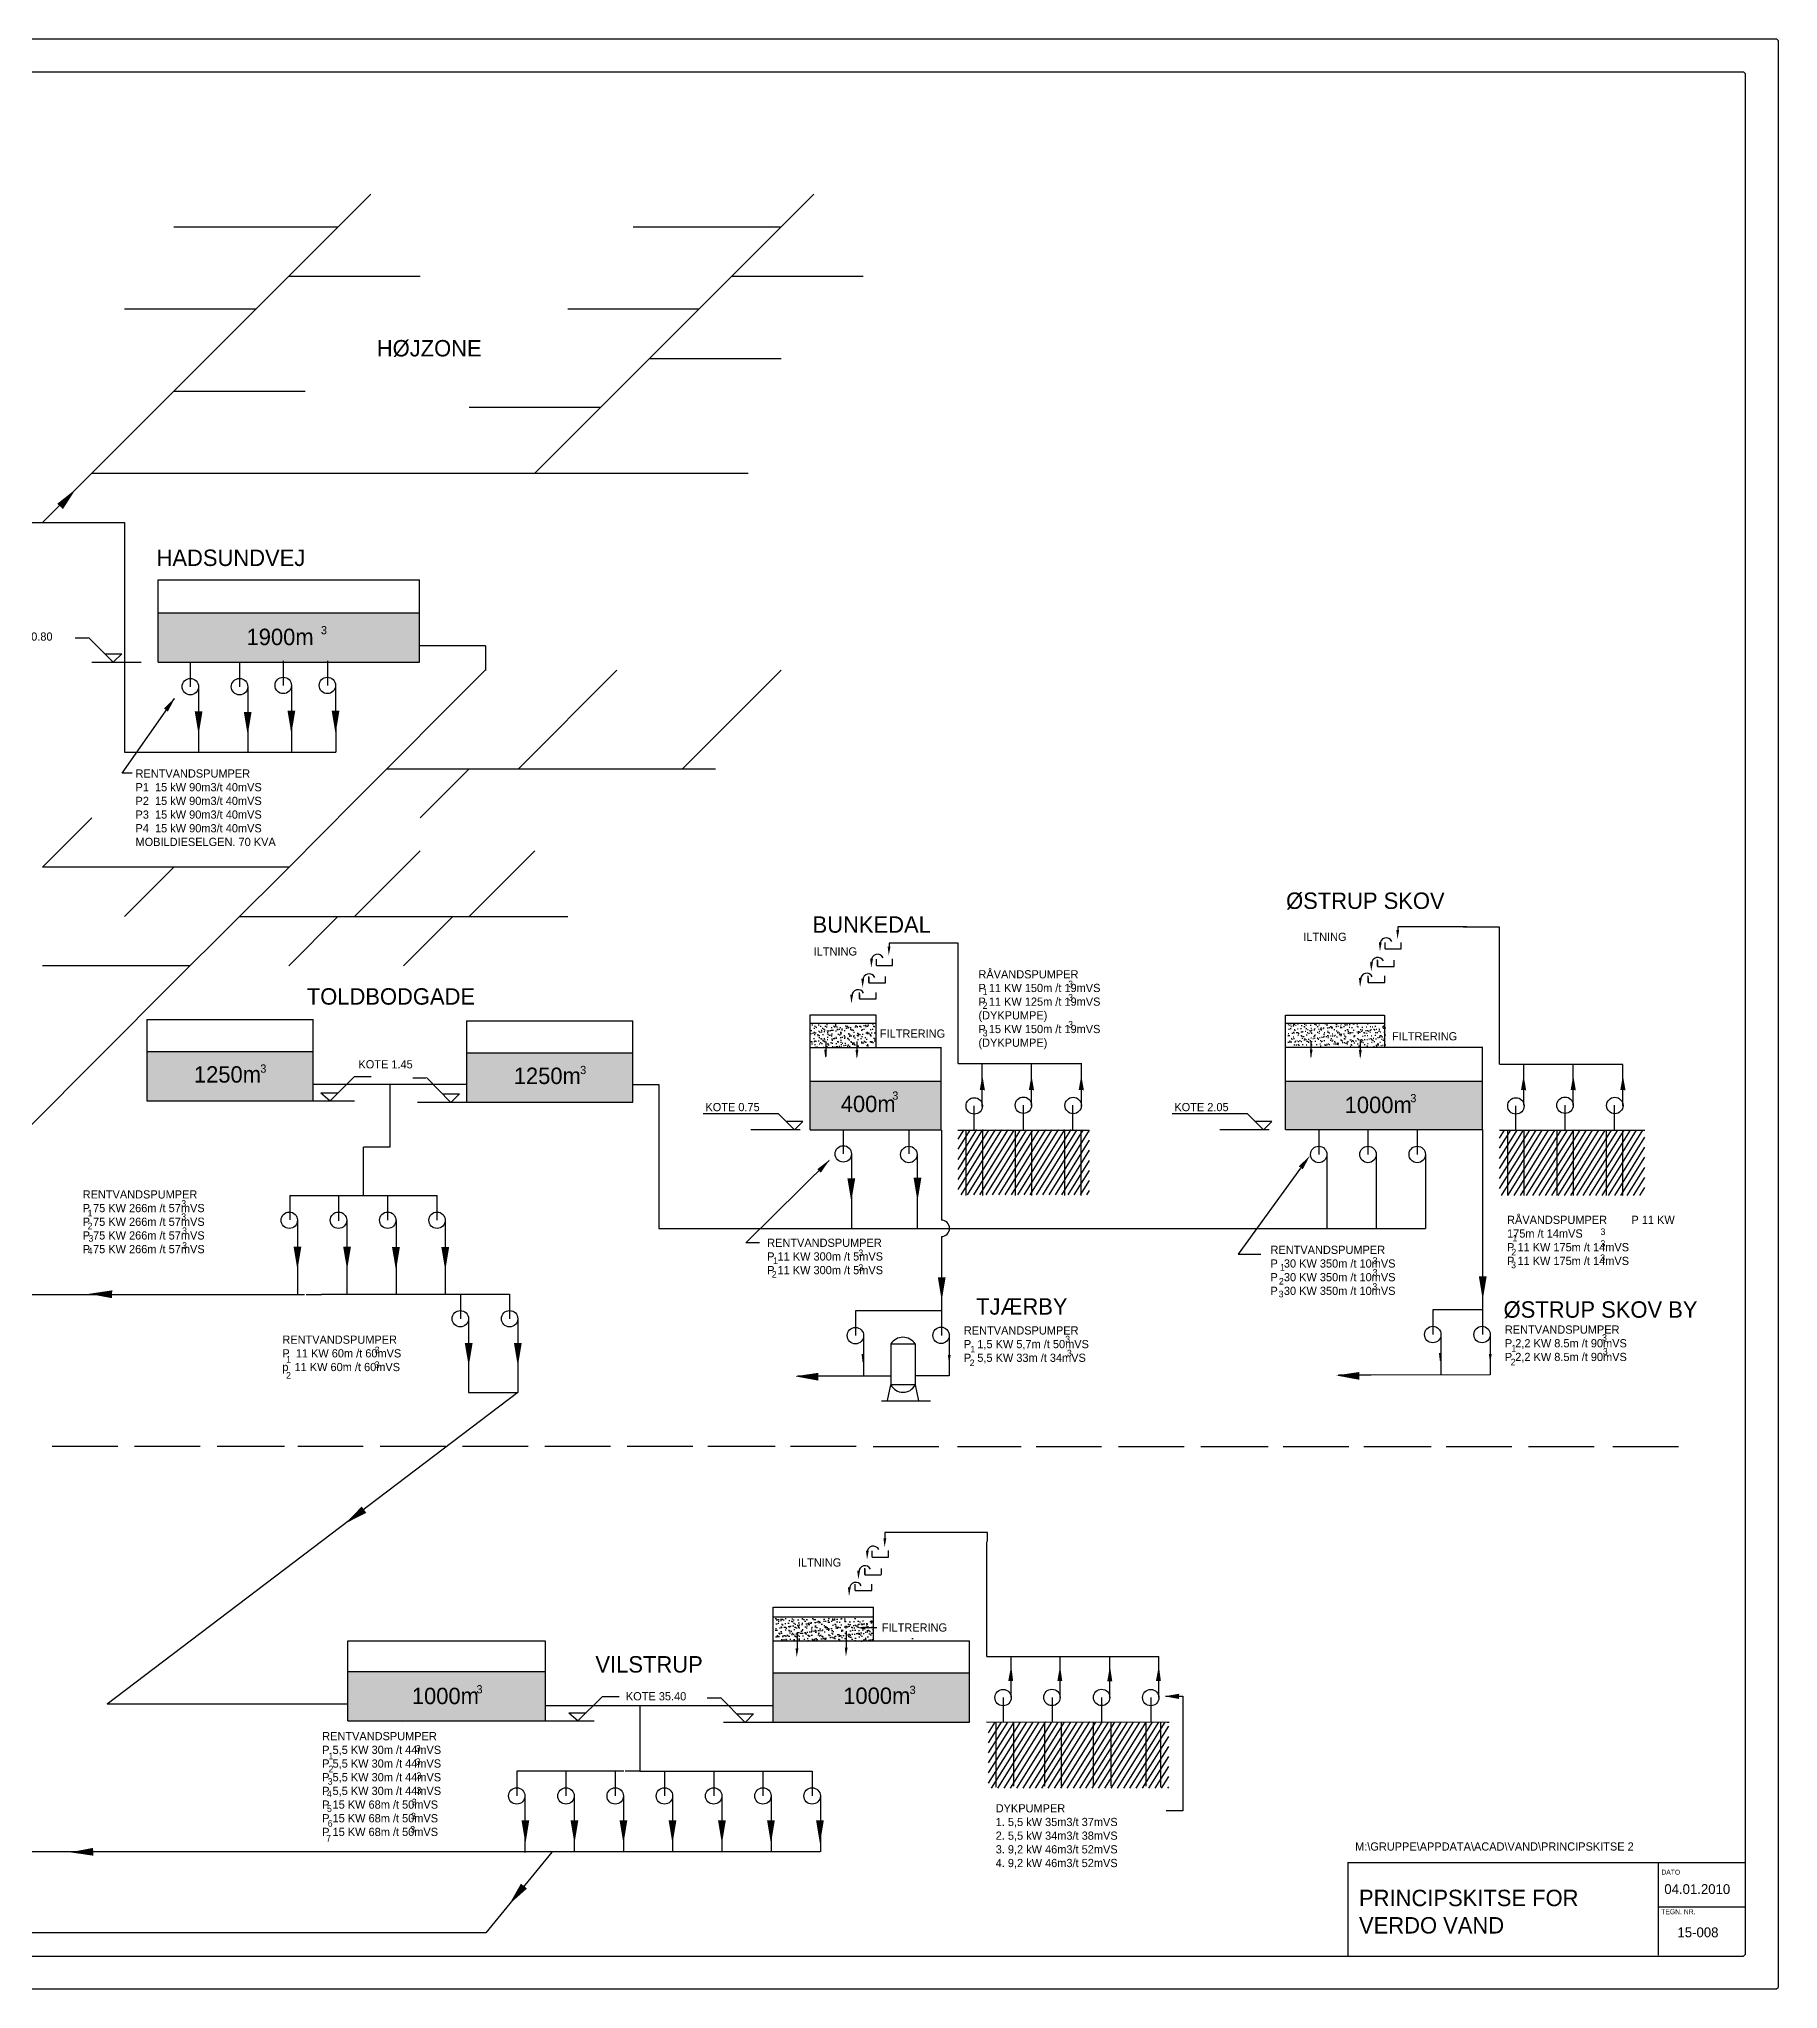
# Model space of a CAD drawing. Extents: x 1 to 844, y -587 to 8.
# Drawn here: x 314 to 844, y -587 to 7 of the extents above; entities that cross this region are included whole.
import ezdxf

# ---------------------------------------------------------------- set-up
doc = ezdxf.new("R2010")
doc.units = 0
doc.header["$LTSCALE"] = 0.5
doc.header["$MEASUREMENT"] = 0
doc.linetypes.add('VANDLINIE', pattern=[3.5, 1.6, -0.3, 0.5, -0.3, 0.5, -0.3])
doc.layers.get('0').update_dxf_attribs({"linetype": 'CONTINUOUS'})
doc.layers.add('OPM_7020', color=4, linetype='VANDLINIE')
doc.layers.add('TEXTDK_CO025', color=1, linetype='CONTINUOUS')
pattern_1 = [(52.5, (28.153, 0), (-8.3932, 27.673), [0, -22.8, 0, -25.5, 0, -24.375]), (22.5, (28.153, 0), (14.6857, 47.7605), [0, -12.3, 0, -20.55, 0, -7.875]), (342.5, (10.332, -4.775), (45.0985, 12.172), [0, -7.5, 0, -27, 0, -35.25]), (332.5, (10.33, -4.775), (40.148, 24.3872), [0, -3.75, 0, -17.7, 0, -20.25])]

# ---------------------------------------------------------------- blocks, each defined once
blk = doc.blocks.new('A$C527D09E5')
blk.add_line((5, 14.78), (4.98, 10.87))
blk.add_circle((2.5, 14.79), 2.5)
blk.add_solid([(6.17, 7.12), (4.98, 0), (3.8, 7.12)])

msp = doc.modelspace()

# ---------------------------------------------------------------- hatches: boundary and pattern name
h = msp.add_hatch()
h.set_pattern_fill('AR-SAND', color=256, angle=1, style=0)
h.set_pattern_definition([(38.5, (43.8454, 0), (-0.0966115, 1.925431), [0, -1.52, 0, -1.7, 0, -1.625]), (8.5, (43.8454, 0), (1.720254, 2.852603), [0, -0.82, 0, -1.37, 0, -0.525]), (328.5, (42.6156, -0.0215), (3.113569, 0.0600075), [0, -0.5, 0, -1.8, 0, -2.35]), (318.5, (42.6156, -0.0215), (2.990351, 0.930006), [0, -0.25, 0, -1.18, 0, -1.35])])
edge = h.paths.add_edge_path()
edge.add_line((568.57, -292.77), (549.16, -292.89))
edge.add_line((549.16, -292.77), (549.16, -299.9))
edge.add_line((568.57, -299.84), (568.57, -292.77))
edge.add_line((549.16, -299.9), (568.57, -299.84))
h = msp.add_hatch()
h.set_pattern_fill('AR-SAND', color=256, angle=1, style=0)
h.set_pattern_definition([(38.5, (184.6832, 180.9102), (-0.0966115, 1.925431), [0, -1.52, 0, -1.7, 0, -1.625]), (8.5, (184.6832, 180.9102), (1.720254, 2.852603), [0, -0.82, 0, -1.37, 0, -0.525]), (328.5, (183.4534, 180.8887), (3.1135688, 0.0600075), [0, -0.5, 0, -1.8, 0, -2.35]), (318.5, (183.4534, 180.8887), (2.990351, 0.930006), [0, -0.25, 0, -1.18, 0, -1.35])])
h.paths.add_polyline_path([(724.27, -299.66), (694.52, -299.52), (694.46, -292.69), (724.27, -292.69)])
h = msp.add_hatch()
h.set_pattern_fill('ANSI31', color=256, scale=13, angle=13, style=0)
h.set_pattern_definition([(58, (43.8454, 0), (-1.378078, 0.8611188), [])])
edge = h.paths.add_edge_path()
edge.add_line((593.87, -325.08), (633.9, -325.08))
edge.add_line((593.95, -324.91), (593.95, -344.77))
edge.add_line((593.95, -344.77), (633.99, -344.77))
edge.add_line((633.99, -344.77), (633.99, -324.91))
h = msp.add_hatch()
h.set_pattern_fill('AR-SAND', color=256, scale=15, angle=15, style=0)
h.set_pattern_definition(pattern_1)
edge = h.paths.add_edge_path()
edge.add_line((568.15, -473.4), (537.73, -473.4))
edge.add_line((568.15, -480.65), (568.15, -473.4))
edge.add_line((537.67, -480.68), (598.02, -480.68))
edge.add_line((537.57, -473.4), (537.57, -480.65))
h = msp.add_hatch()
h.set_pattern_fill('AR-SAND', color=256, scale=15, angle=15, style=0)
h.set_pattern_definition(pattern_1)
edge = h.paths.add_edge_path()
edge.add_line((537.57, -473.4), (537.57, -480.65))
edge.add_line((568.15, -473.4), (537.73, -473.4))
edge.add_line((568, -473.43), (568, -480.64))
edge.add_line((537.67, -480.68), (598.02, -480.68))
edge.add_line((537.57, -480.65), (568.15, -480.65))
h = msp.add_hatch()
h.set_pattern_fill('AR-SAND', color=256, angle=1, style=0)
h.set_pattern_definition([(38.5, (28.5592, -0.2437), (-0.0966115, 1.925431), [0, -1.52, 0, -1.7, 0, -1.625]), (8.5, (28.5592, -0.2437), (1.720254, 2.852603), [0, -0.82, 0, -1.37, 0, -0.525]), (328.5, (27.3294, -0.2651), (3.1135688, 0.0600075), [0, -0.5, 0, -1.8, 0, -2.35]), (318.5, (27.3294, -0.2651), (2.990351, 0.930006), [0, -0.25, 0, -1.18, 0, -1.35])])
h.paths.add_polyline_path([(568.15, -480.81), (538.4, -480.68), (538.33, -473.84), (568.15, -473.84)])
h = msp.add_hatch()
h.set_pattern_fill('ANSI31', color=256, scale=13, angle=13, style=0)
h.set_pattern_definition([(58, (28.1529, 0), (-1.378078, 0.8611188), [])])
edge = h.paths.add_edge_path()
edge.add_line((602.66, -505.33), (657.62, -505.38))
edge.add_line((603.26, -505.39), (603.26, -525.56))
edge.add_line((603.26, -525.56), (658.13, -525.56))
edge.add_line((658.13, -525.56), (658.13, -505.39))
at = {"layer": 'OPM_7020'}
msp.add_hatch(color=256, dxfattribs=at).paths.add_polyline_path([(350.17, -182.5), (350.17, -167.5), (429.8, -167.5), (429.8, -182.5)])

# ---------------------------------------------------------------- linework, layer by layer
for p, q in [((1.5, 7.29), (843.28, 7.29)), ((843.78, 6.79), (843.28, 7.29)), ((843.78, 6.79), (843.78, -586.21)), ((12.28, -2.71), (833.28, -2.71)), ((833.28, -2.71), (833.78, -3.21)), ((833.78, -3.21), (833.78, -576.21)), ((315, -140), (415, -40)), ((550, -40), (465, -125)), ((405, -50), (355, -50)), ((540, -50), (495, -50)), ((390, -65), (430, -65)), ((525, -65), (565, -65)), ((380, -75), (340, -75)), ((515, -75), (475, -75)), ((500, -90), (540, -90)), ((355, -100), (395, -100)), ((485, -105), (445, -105)), ((330, -125), (490, -125)), ((465, -125), (530, -125)), ((295, -140), (325, -140)), ((325, -140), (340, -140)), ((340, -140), (340, -210)), ((350.17, -157.5), (429.8, -157.5)), ((350.17, -182.5), (350.17, -157.5)), ((429.8, -182.5), (429.8, -157.5)), ((350.17, -167.5), (429.8, -167.5)), ((324.96, -175.08), (328.93, -175.08)), ((329.04, -174.98), (336.45, -182.47)), ((430, -177.5), (437.5, -177.5)), ((437.5, -177.5), (450, -177.5)), ((450, -177.53), (450, -185.03)), ((330, -182.5), (345, -182.5)), ((334.14, -179.96), (339.14, -179.96)), ((336.64, -182.46), (339.14, -179.96)), ((350.17, -182.5), (429.8, -182.5)), ((360, -182.5), (360, -190)), ((375, -182.5), (375, -190)), ((388.32, -182.13), (388.32, -189.63)), ((401.78, -182.13), (401.78, -189.63)), ((362.51, -190), (362.51, -210)), ((377.51, -190.01), (377.5, -193.93)), ((450, -184.91), (410.11, -224.78)), ((460, -215), (490, -185)), ((510, -215), (540, -185)), ((339.21, -216.32), (355.24, -193.57)), ((377.5, -193.84), (377.5, -210)), ((390.8, -193.56), (390.85, -210.13)), ((404.22, -193.24), (404.31, -210)), ((340, -210), (404.31, -210)), ((342.31, -216.32), (339.21, -216.32)), ((420, -215), (520, -215)), ((445, -215), (430, -230)), ((410.11, -224.78), (390.07, -245.13)), ((315, -245), (330, -230)), ((430, -240), (410, -260)), ((445, -260), (465, -240)), ((390, -245), (315, -245)), ((355, -245), (340, -260)), ((390.07, -245.13), (355.08, -279.78)), ((375, -260), (475, -260)), ((405, -260), (390, -275)), ((440, -260), (425, -275)), ((748.93, -263.16), (727.92, -263.16)), ((727.92, -263.16), (727.92, -264.22)), ((758.89, -263.25), (747.89, -263.25)), ((758.89, -305), (758.89, -263.25)), ((569.09, -274.9), (569.09, -272.98)), ((572.92, -268.16), (572.92, -269.22)), ((593.93, -268.16), (572.92, -268.16)), ((574, -274.9), (574, -272.9)), ((593.93, -304.78), (593.93, -268.16)), ((724.05, -269.9), (729, -269.9)), ((724.09, -269.9), (724.09, -267.98)), ((729, -269.9), (729, -267.9)), ((360, -275), (315, -275)), ((566.77, -278.46), (566.77, -280.22)), ((566.78, -280.16), (566.78, -278.26)), ((569.05, -274.9), (574, -274.9)), ((571.85, -280.2), (571.85, -278.3)), ((571.85, -280.2), (571.85, -278.57)), ((718.9, -278.75), (718.9, -280.18)), ((718.92, -280.03), (718.92, -278.13)), ((721.77, -273.46), (721.77, -275.22)), ((721.77, -275.22), (726.83, -275.22)), ((721.78, -275.16), (721.78, -273.26)), ((723.97, -280.07), (723.97, -278.75)), ((723.99, -280.03), (723.99, -278.13)), ((726.85, -275.2), (726.85, -273.3)), ((726.85, -275.2), (726.85, -273.57)), ((355.08, -279.78), (310.11, -325)), ((563.9, -283.75), (563.9, -285.18)), ((563.9, -285.07), (568.97, -285.07)), ((563.92, -285.03), (563.92, -283.13)), ((566.77, -280.22), (571.83, -280.22)), ((568.97, -285.07), (568.97, -283.75)), ((568.99, -285.03), (568.99, -283.13)), ((718.9, -280.07), (723.97, -280.07)), ((548.85, -300), (548.85, -290)), ((548.85, -290), (568.85, -290)), ((568.85, -290), (568.85, -300)), ((693.74, -290.08), (723.85, -290.08)), ((693.74, -324.94), (693.74, -290.08)), ((723.85, -290.08), (723.85, -299.87)), ((346.75, -291.41), (397.43, -291.41)), ((346.75, -291.41), (346.75, -316.18)), ((397.43, -316.18), (397.43, -291.41)), ((444.21, -291.83), (494.89, -291.83)), ((444.21, -291.83), (444.21, -316.6)), ((494.89, -316.6), (494.89, -291.83)), ((548.85, -292.5), (568.85, -292.5)), ((693.74, -292.5), (723.85, -292.5)), ((346.75, -301.1), (397.43, -301.1)), ((444.21, -301.52), (494.89, -301.52)), ((588.85, -300), (548.85, -300)), ((548.89, -325.01), (548.89, -300)), ((553.64, -298.08), (553.64, -302.69)), ((563.1, -298.08), (563.1, -302.69)), ((588.83, -325), (588.83, -300)), ((753.8, -299.87), (693.74, -299.87)), ((701.46, -298.08), (701.46, -302.69)), ((716.44, -298.08), (716.44, -302.69)), ((753.76, -310.16), (753.76, -299.95)), ((402.6, -316.18), (410.07, -308.72)), ((410.07, -308.72), (415.16, -308.72)), ((593.93, -304.78), (631.55, -304.78)), ((601.33, -317.9), (601.33, -304.73)), ((616.3, -317.7), (616.3, -304.73)), ((631.55, -317.85), (631.55, -304.69)), ((758.89, -305), (796.52, -305)), ((766.35, -317.5), (766.35, -305)), ((781.35, -317.5), (781.35, -305)), ((796.51, -317.64), (796.51, -305.05)), ((444.21, -311.17), (397.43, -311.17)), ((399.83, -313.77), (402.63, -316.2)), ((399.83, -313.77), (405.04, -313.77)), ((420.82, -311.17), (420.82, -330.28)), ((427.85, -309.18), (431.81, -309.18)), ((431.93, -309.08), (439.34, -316.57)), ((437.03, -314.06), (442.03, -314.06)), ((439.53, -316.56), (442.03, -314.06)), ((494.89, -311.17), (502.82, -311.17)), ((502.82, -311.17), (502.82, -355)), ((548.89, -310.16), (588.83, -310.16)), ((693.74, -310.16), (753.8, -310.16)), ((753.79, -324.94), (753.79, -310.16)), ((346.75, -316.18), (397.43, -316.18)), ((397.43, -316.18), (410.05, -316.18)), ((405.03, -316.18), (407.53, -316.18)), ((429.21, -316.6), (444.21, -316.6)), ((444.21, -316.6), (494.89, -316.6)), ((539.27, -320.12), (516.29, -320.12)), ((539.22, -320.13), (539.27, -320.13)), ((539.27, -320.13), (544.08, -324.99)), ((598.87, -325.08), (598.87, -317.7)), ((613.85, -325), (613.85, -317.5)), ((628.9, -324.95), (628.9, -317.45)), ((682.16, -320.12), (659.18, -320.12)), ((682.11, -320.13), (682.17, -320.13)), ((682.17, -320.13), (686.98, -324.99)), ((763.91, -325.08), (763.91, -317.7)), ((778.88, -325), (778.88, -317.5)), ((793.93, -324.95), (793.93, -317.45)), ((545.81, -325), (530.81, -325)), ((546.62, -322.44), (541.57, -322.44)), ((544.08, -324.98), (546.62, -322.44)), ((548.85, -325), (588.83, -325)), ((558.97, -325), (558.97, -332.32)), ((578.94, -325), (578.94, -332.32)), ((588.85, -325.1), (588.85, -352.5)), ((593.87, -325.08), (633.9, -325.08)), ((596.35, -325), (596.35, -345)), ((601.35, -325), (601.35, -345)), ((611.35, -325), (611.35, -345)), ((616.35, -325), (616.35, -345)), ((626.35, -325), (626.35, -345)), ((631.35, -325), (631.35, -345)), ((688.71, -325), (673.71, -325)), ((689.52, -322.44), (684.46, -322.44)), ((686.98, -324.98), (689.52, -322.44)), ((693.74, -324.94), (753.8, -324.94)), ((703.88, -324.87), (703.85, -332.5)), ((718.85, -325), (718.85, -332.5)), ((733.85, -325), (733.85, -332.5)), ((753.7, -324.85), (753.7, -357.25)), ((758.9, -325.08), (803.2, -325.08)), ((758.93, -327.55), (760.47, -325.08)), ((758.93, -330.62), (762.39, -325.08)), ((758.93, -333.68), (764.3, -325.08)), ((758.93, -336.75), (766.22, -325.08)), ((758.93, -339.82), (768.14, -325.08)), ((758.93, -342.88), (770.05, -325.08)), ((759.53, -344.99), (771.97, -325.08)), ((761.38, -325), (761.38, -345)), ((761.45, -344.99), (773.89, -325.08)), ((763.36, -344.99), (775.8, -325.08)), ((765.28, -344.99), (777.72, -325.08)), ((766.38, -325), (766.38, -345)), ((767.19, -344.99), (779.63, -325.08)), ((769.11, -344.99), (781.55, -325.08)), ((771.03, -344.99), (783.47, -325.08)), ((772.94, -344.99), (785.38, -325.08)), ((774.86, -344.99), (787.3, -325.08)), ((776.38, -325), (776.38, -345)), ((776.77, -344.99), (789.21, -325.08)), ((778.69, -344.99), (791.13, -325.08)), ((780.61, -344.99), (793.05, -325.08)), ((781.38, -325), (781.38, -345)), ((782.52, -344.99), (794.96, -325.08)), ((784.44, -344.99), (796.88, -325.08)), ((786.36, -344.99), (798.8, -325.08)), ((788.27, -344.99), (800.71, -325.08)), ((790.19, -344.99), (802.63, -325.08)), ((791.38, -325), (791.38, -345)), ((796.38, -325), (796.38, -345)), ((420.82, -330.28), (412.76, -330.28)), ((412.76, -345.03), (412.76, -330.28)), ((561.49, -332.32), (561.49, -354.97)), ((581.46, -332.52), (581.46, -354.97)), ((706.34, -332.57), (706.34, -355.01)), ((721.32, -332.57), (721.32, -355.01)), ((792.1, -344.99), (803.2, -327.24)), ((794.02, -344.99), (803.2, -330.3)), ((529.28, -359.43), (554.62, -334.36)), ((698.31, -336.63), (679.26, -362.85)), ((736.4, -332.69), (736.4, -355.01)), ((795.94, -344.99), (803.2, -333.37)), ((797.85, -344.99), (803.2, -336.44)), ((799.77, -344.99), (803.2, -339.5)), ((801.69, -344.99), (803.2, -342.57)), ((390.33, -345.03), (390.33, -352.41)), ((390.33, -345.03), (435.19, -345.03)), ((405.14, -345.03), (405.14, -352.69)), ((420.17, -352.53), (420.17, -345.03)), ((435.19, -352.53), (435.19, -345.03)), ((392.67, -352.53), (392.67, -375.03)), ((407.68, -352.62), (407.68, -375.13)), ((422.69, -352.56), (422.69, -375)), ((437.71, -352.56), (437.71, -375)), ((502.82, -355), (588.85, -355)), ((588.85, -355), (683.85, -355)), ((683.85, -355), (736.4, -355)), ((533.41, -359.43), (529.28, -359.43)), ((588.85, -357.5), (588.85, -387.62)), ((753.7, -357.25), (753.7, -387.37)), ((679.29, -362.86), (683.92, -362.86)), ((683.92, -362.86), (686.23, -362.86)), ((231.77, -375.11), (394.85, -375.11)), ((395.34, -375.14), (400, -375.14)), ((399.99, -375.02), (457.29, -375.03)), ((442.29, -375.03), (442.29, -382.53)), ((457.29, -375.03), (457.29, -382.53)), ((588.84, -380.1), (562.68, -380.17)), ((753.61, -379.84), (738.59, -379.84)), ((738.59, -379.84), (738.59, -387.35)), ((444.79, -382.53), (444.79, -405.03)), ((459.79, -382.53), (459.79, -405.03)), ((562.68, -380.17), (562.68, -387.68)), ((565.15, -387.49), (565.15, -399.99)), ((573.42, -390.2), (580.9, -390.2)), ((573.42, -390.2), (573.42, -402.7)), ((580.91, -390.21), (580.87, -402.69)), ((591.24, -387.65), (591.24, -399.91)), ((741.06, -387.15), (741.06, -399.66)), ((756.09, -387.4), (756.09, -399.66)), ((573.42, -400), (545.03, -400)), ((573.39, -402.7), (572.32, -407.43)), ((580.75, -402.7), (573.42, -402.7)), ((591.24, -399.91), (580.74, -399.98)), ((580.85, -402.7), (581.89, -407.5)), ((719.77, -399.75), (709.88, -399.75)), ((756.09, -399.66), (719.77, -399.75)), ((459.79, -405.03), (334.72, -499.91)), ((444.79, -405.03), (459.79, -405.03)), ((570.59, -407.51), (585.59, -407.51)), ((317.94, -421.39), (337.92, -421.39)), ((343.05, -421.39), (363.02, -421.39)), ((368.2, -421.38), (388.75, -421.38)), ((392.74, -421.38), (412.71, -421.38)), ((417.85, -421.38), (437.82, -421.38)), ((442.96, -421.38), (462.93, -421.38)), ((468.06, -421.38), (488.04, -421.38)), ((493.17, -421.38), (513.14, -421.38)), ((517.71, -421.38), (538.25, -421.38)), ((542.9, -421.39), (562.87, -421.39)), ((568.08, -421.42), (588.05, -421.42)), ((593.76, -421.42), (613.16, -421.42)), ((617.73, -421.42), (637.7, -421.42)), ((642.83, -421.42), (662.81, -421.42)), ((667.94, -421.42), (688.48, -421.42)), ((693.05, -421.42), (713.02, -421.42)), ((717.59, -421.42), (738.13, -421.42)), ((742.69, -421.42), (762.66, -421.42)), ((767.8, -421.42), (787.77, -421.42)), ((793.48, -421.42), (813.45, -421.42)), ((602.87, -447.61), (571.65, -447.61)), ((571.65, -447.61), (571.65, -449.5)), ((602.72, -485.46), (602.72, -450.46)), ((602.87, -450.39), (602.87, -447.61)), ((567.78, -455.18), (572.73, -455.18)), ((567.82, -455.18), (567.82, -453.26)), ((572.73, -455.18), (572.73, -453.18)), ((565.49, -458.74), (565.49, -460.5)), ((565.49, -460.5), (570.56, -460.5)), ((565.51, -460.44), (565.51, -458.54)), ((570.58, -460.48), (570.58, -458.58)), ((570.58, -460.48), (570.58, -458.84)), ((562.63, -465.34), (567.7, -465.34)), ((562.64, -465.3), (562.64, -463.4)), ((567.7, -465.34), (567.7, -464.02)), ((567.71, -465.3), (567.71, -463.4)), ((537.5, -470.36), (537.5, -505.45)), ((537.5, -473.37), (568.15, -473.37)), ((537.66, -470.35), (568.15, -470.35)), ((568.15, -480.73), (568.15, -470.35)), ((568.15, -480.65), (568.15, -473.4)), ((408.05, -480.68), (468.09, -480.68)), ((408.05, -505.03), (408.05, -480.68)), ((468.09, -480.68), (468.09, -504.99)), ((537.67, -480.68), (597.47, -480.68)), ((544.96, -478.03), (544.96, -483.77)), ((559.84, -477.7), (559.84, -483.87)), ((569.22, -476.71), (564.34, -476.71)), ((597.47, -505.44), (597.47, -480.68)), ((602.72, -485.46), (652.64, -485.46)), ((610.15, -497.84), (610.13, -485.4)), ((625.03, -497.87), (625.03, -485.37)), ((640.18, -497.95), (640.18, -485.48)), ((652.63, -485.4), (655.13, -485.4)), ((408.05, -490), (468.04, -490)), ((537.5, -490.37), (597.47, -490.37)), ((478.14, -505.03), (485.61, -497.57)), ((485.61, -497.57), (490.71, -497.57)), ((517.46, -498.03), (521.42, -498.03)), ((521.54, -497.93), (528.95, -505.42)), ((607.66, -497.9), (607.66, -505.33)), ((622.59, -497.9), (622.59, -505.35)), ((637.67, -497.9), (637.67, -505.36)), ((652.71, -497.9), (652.71, -505.38)), ((657.2, -497.52), (662.47, -497.52)), ((662.47, -497.52), (662.47, -532.46)), ((408.05, -499.91), (334.72, -499.91)), ((468.09, -500.37), (537.5, -500.37)), ((475.38, -502.61), (478.18, -505.05)), ((475.38, -502.61), (480.58, -502.61)), ((497.03, -500.37), (497.03, -520.32)), ((526.64, -502.91), (531.64, -502.91)), ((529.14, -505.41), (531.64, -502.91)), ((408.01, -505.03), (468.08, -505.03)), ((424.54, -505.41), (424.54, -505.41)), ((468.08, -505.03), (480.7, -505.03)), ((480.58, -505.03), (483.08, -505.03)), ((522.5, -505.45), (537.5, -505.45)), ((537.5, -505.45), (597.47, -505.45)), ((602.66, -505.33), (657.62, -505.38)), ((605.47, -505.33), (605.47, -525.24)), ((610.83, -505.33), (610.83, -524.93)), ((620.29, -505.34), (620.29, -524.93)), ((625.33, -505.35), (625.33, -524.93)), ((635.11, -505.39), (635.11, -524.93)), ((640.47, -505.36), (640.47, -524.93)), ((651.19, -505.39), (651.19, -524.93)), ((655.6, -505.38), (655.6, -525.24)), ((657.61, -505.39), (658.24, -505.39)), ((492.09, -520.32), (459.48, -520.32)), ((459.48, -520.4), (459.48, -527.9)), ((474.48, -520.4), (474.48, -527.9)), ((489.48, -520.4), (489.48, -527.9)), ((497.03, -520.32), (492.53, -520.32)), ((497.03, -520.32), (542.03, -520.32)), ((504.48, -520.4), (504.48, -527.9)), ((519.48, -520.4), (519.48, -527.9)), ((534.48, -520.4), (534.48, -527.9)), ((541.98, -520.4), (549.48, -520.4)), ((549.48, -520.4), (549.48, -527.9)), ((461.98, -527.9), (461.98, -545.08)), ((476.98, -527.9), (476.98, -545.05)), ((491.98, -527.9), (491.98, -545.03)), ((506.98, -527.9), (506.98, -545.01)), ((521.98, -527.9), (521.98, -544.98)), ((536.98, -527.9), (536.98, -544.96)), ((551.98, -527.9), (551.98, -544.94)), ((662.47, -532.46), (657.39, -532.46)), ((551.88, -544.93), (201.49, -544.93)), ((470.19, -545.05), (450.01, -569.64)), ((833.7, -548.3), (712.6, -548.3)), ((712.66, -548.3), (712.66, -576.73)), ((807.35, -576.42), (807.35, -548.3)), ((807.35, -561.69), (833.73, -561.69)), ((450.01, -569.64), (104.02, -569.64)), ((12.28, -576.71), (833.28, -576.71)), ((833.78, -576.21), (833.28, -576.71)), ((2.28, -586.71), (843.28, -586.71)), ((843.28, -586.71), (843.78, -586.21))]:
    msp.add_line(p, q)
at = {"color": 7}
msp.add_line((655.13, -497.9), (655.13, -485.4), dxfattribs=at)
for centre in [(360.02, -190), (375.01, -190), (598.87, -317.7), (613.85, -317.5), (629.02, -317.58), (763.91, -317.7), (778.88, -317.5), (794.06, -317.58), (558.97, -332.32), (578.94, -332.51), (703.85, -332.5), (718.85, -332.5), (733.85, -332.5), (390.17, -352.53), (405.17, -352.53), (420.17, -352.53), (435.19, -352.53), (442.29, -382.53), (457.29, -382.53), (562.68, -387.69), (588.76, -387.6), (738.59, -387.35), (753.61, -387.35), (607.67, -497.95), (622.54, -497.9), (637.68, -497.9), (652.66, -497.95), (459.48, -527.9), (474.48, -527.9), (489.48, -527.9), (504.48, -527.9), (519.48, -527.9), (534.48, -527.9), (549.48, -527.9)]:
    msp.add_circle(centre, 2.5)
for centre, radius, start, end in [((724.4, -268.41), 1.89, 25.47468, 184.21701), ((569.4, -273.41), 1.89, 25.47468, 184.21701), ((721.85, -274.37), 1.89, 25.47468, 182.17181), ((566.85, -279.37), 1.89, 25.47468, 182.17181), ((718.46, -279.18), 1.89, 25.47468, 182.17181), ((563.46, -284.18), 1.89, 25.47468, 182.17181), ((588.85, -355), 2.5, 270, 90), ((577.16, -392.65), 4.46, 33.17573, 146.86305), ((577.16, -400.76), 4.18, 207.78338, 331.90855), ((568.13, -453.69), 1.89, 25.47468, 184.21701), ((562.75, -464.74), 1.89, 25.47468, 182.17181), ((565.58, -459.65), 1.89, 25.47468, 182.17181)]:
    msp.add_arc(centre, radius, start, end)
for points in [[(319.47, -134.29), (325.12, -129.81), (321.22, -135.88)], [(363.73, -197.53), (362.54, -204.64), (361.36, -197.53)], [(378.68, -197.68), (377.49, -204.79), (376.31, -197.68)], [(562.6, -339.78), (561.41, -346.89), (560.23, -339.78)], [(582.76, -339.58), (581.58, -346.69), (580.39, -339.58)], [(393.84, -360.57), (392.65, -367.68), (391.46, -360.57)], [(408.96, -360.57), (407.78, -367.68), (406.59, -360.57)], [(423.86, -360.73), (422.67, -367.84), (421.48, -360.73)], [(438.88, -360.73), (437.69, -367.84), (436.51, -360.73)], [(336.17, -376.28), (329.08, -374.96), (336.21, -373.9)], [(590.15, -369.91), (588.97, -377.02), (587.78, -369.91)], [(755, -369.66), (753.82, -376.77), (752.63, -369.66)], [(446.02, -389.94), (444.84, -397.06), (443.65, -389.94)], [(460.99, -389.94), (459.81, -397.06), (458.62, -389.94)], [(551.35, -401.38), (544.26, -400.07), (551.39, -399.01)], [(716.2, -401.13), (709.11, -399.81), (716.24, -398.76)], [(413.63, -441.65), (407.2, -444.93), (412.22, -439.75)], [(463.3, -535.33), (462.12, -542.45), (460.93, -535.33)], [(478.24, -535.33), (477.06, -542.45), (475.87, -535.33)], [(493.18, -535.33), (491.99, -542.45), (490.81, -535.33)], [(508.12, -535.33), (506.93, -542.45), (505.75, -535.33)], [(523.18, -535.33), (521.99, -542.45), (520.8, -535.33)], [(538.11, -535.33), (536.93, -542.45), (535.74, -535.33)], [(553.05, -535.33), (551.87, -542.45), (550.68, -535.33)], [(330.44, -546.1), (323.31, -545.06), (330.4, -543.73)], [(462.6, -556.12), (457.2, -560.9), (460.75, -554.62)]]:
    msp.add_solid(points)
at = {"layer": 'OPM_7020', "color": 7}
for points in [[(353.16, -197.57), (355.42, -193.32), (351.99, -196.63)], [(727.49, -264.16), (727.83, -266.9), (728.35, -264.17)], [(567.15, -272.88), (567.5, -275.62), (568.02, -272.89)], [(572.49, -269.16), (572.83, -271.9), (573.35, -269.17)], [(722.15, -267.88), (722.5, -270.62), (723.02, -267.89)], [(564.48, -278.99), (564.83, -281.73), (565.35, -279)], [(716.09, -278.79), (716.44, -281.53), (716.96, -278.8)], [(719.48, -273.99), (719.83, -276.73), (720.35, -274)], [(561.09, -283.79), (561.44, -286.53), (561.96, -283.8)], [(553.16, -300.53), (553.51, -303.27), (554.03, -300.54)], [(562.72, -300.67), (563.06, -303.41), (563.58, -300.68)], [(701.11, -300.53), (701.46, -303.27), (701.98, -300.54)], [(716.09, -300.67), (716.44, -303.41), (716.96, -300.68)], [(602.13, -312.92), (601.34, -308.4), (600.55, -312.88)], [(617.1, -312.92), (616.32, -308.4), (615.52, -312.88)], [(632.28, -312.92), (631.49, -308.4), (630.69, -312.88)], [(767.05, -312.92), (766.26, -308.4), (765.47, -312.88)], [(782.18, -312.92), (781.39, -308.4), (780.6, -312.88)], [(797.31, -312.92), (796.53, -308.4), (795.73, -312.88)], [(552.13, -338.04), (554.85, -334.07), (551.07, -336.97)], [(698.95, -337.05), (701.21, -332.8), (697.78, -336.11)], [(564.54, -393.29), (564.88, -396.03), (565.4, -393.3)], [(590.84, -393.55), (591.19, -396.29), (591.71, -393.56)], [(740.44, -392.95), (740.79, -395.69), (741.31, -392.96)], [(755.69, -393.3), (756.04, -396.04), (756.56, -393.31)], [(571.21, -449.44), (571.56, -452.17), (572.08, -449.44)], [(565.88, -453.16), (566.22, -455.89), (566.74, -453.16)], [(563.21, -459.26), (563.56, -462), (564.07, -459.27)], [(560.38, -464.35), (560.73, -467.09), (561.25, -464.36)], [(565.74, -476.38), (562.99, -476.59), (565.68, -477.25)], [(544.43, -482.92), (544.78, -485.65), (545.3, -482.92)], [(559.43, -482.7), (559.78, -485.43), (560.3, -482.7)], [(610.74, -492.89), (610.14, -488.14), (609.24, -492.87)], [(625.7, -492.93), (625.01, -488.19), (624.2, -492.94)], [(640.92, -492.94), (640.23, -488.2), (639.42, -492.96)], [(655.74, -492.88), (655.13, -488.13), (654.24, -492.87)], [(661.32, -496.77), (656.8, -497.56), (661.28, -498.36)]]:
    msp.add_solid(points, dxfattribs=at)
at = {"layer": 'OPM_7020'}
for points in [[(346.85, -301.2), (397.43, -301.2), (346.85, -316.09), (397.43, -316.09)], [(444.32, -301.62), (494.89, -301.62), (444.32, -316.51), (494.89, -316.51)], [(548.91, -310.15), (588.81, -310.19), (548.96, -324.94), (588.77, -324.94)], [(693.84, -310.21), (753.7, -310.21), (693.84, -324.85), (753.7, -324.85)], [(408.11, -490.08), (468.03, -490.08), (408.11, -504.97), (468.03, -504.97)], [(537.6, -490.47), (597.32, -490.47), (537.6, -505.36), (597.39, -505.36)]]:
    msp.add_solid(points, dxfattribs=at)

# ---------------------------------------------------------------- block references
for p in [(385.82, -204.42), (399.28, -204.42)]:
    msp.add_blockref('A$C527D09E5', p)

# ---------------------------------------------------------------- texts
at = {"color": 150, "char_height": 5, "width": 73.2586, "attachment_point": 1}
for s, insert in [('HADSUNDVEJ', (349.72, -148.24)), ('ØSTRUP SKOV', (693.9, -252.7)), ('BUNKEDAL', (549.62, -259.96)), ('TOLDBODGADE', (395.51, -281.86)), ('TJÆRBY', (599.44, -376.29)), ('ØSTRUP SKOV BY', (760.17, -377.23)), ('VILSTRUP', (483.45, -485.31))]:
    msp.add_mtext(s, dxfattribs=dict(at, insert=insert))
at = {"attachment_point": 1}
for s, insert, char_height, width in [('3', (399.8, -171.54), 2.5, 6.3157), ('KOTE 50.80', (299.64, -173.48), 2.5, 49.9515), ('1900m', (377.14, -172.34), 5, 23.8275), ('RENTVANDSPUMPER\\PP1  15 kW 90m3/t 40mVS\\PP2  15 kW 90m3/t 40mVS\\PP3  15 kW 90m3/t 40mVS\\PP4  15 kW 90m3/t 40mVS\\PMOBILDIESELGEN. 70 KVA', (343.31, -215.2), 2.5, 97.8713), ('ILTNING', (699.14, -264.95), 2.5, 21.6952), ('ILTNING', (549.96, -269.4), 2.5, 21.6952), ('RÅVANDSPUMPER\\PP 11 KW 150m /t 19mVS\\PP 11 KW 125m /t 19mVS\\P(DYKPUMPE)\\PP 15 KW 150m /t 19mVS\\P(DYKPUMPE)', (600.16, -276.36), 2.5, 55.106), ('1', (601.44, -281.96), 2, 13.7072), ('3', (627.49, -279.58), 2, 6.9716), ('3', (627.49, -283.66), 2, 6.9716), ('2', (601.44, -286.15), 2, 13.7072), ('FILTRERING', (570.13, -294.42), 2.5, 19.7482), ('3', (601.44, -294.54), 2, 13.7072), ('3', (627.49, -291.89), 2, 6.9716), ('FILTRERING', (726.17, -295.25), 2.5, 19.7482), ('1250m', (361.1, -305.61), 5, 23.8275), ('3', (381.33, -305.08), 2.5, 6.3157), ('KOTE 1.45', (411.24, -303.78), 2.5, 49.9515), ('1250m', (458.56, -306.04), 5, 23.8275), ('3', (478.79, -305.51), 2.5, 6.3157), ('400m', (558.19, -314.6), 5, 23.8275), ('3', (573.89, -313.31), 2.5, 6.3157), ('1000m', (711.74, -314.89), 5, 23.8275), ('3', (731.74, -314.09), 2.5, 6.3157), ('KOTE 0.75', (516.96, -316.81), 2.5, 49.9515), ('KOTE 2.05', (659.85, -316.81), 2.5, 49.9515), ('RENTVANDSPUMPER\\PP 75 KW 266m /t 57mVS\\PP 75 KW 266m /t 57mVS\\PP 75 KW 266m /t 57mVS\\PP 75 KW 266m /t 57mVS', (327.22, -343.41), 2.5, 76.148), ('1', (328.71, -349.35), 2, 13.7072), ('3', (357.25, -346.42), 2, 6.9716), ('3', (357.25, -350.45), 2, 6.9716), ('2', (328.74, -353.28), 2, 4.9298), ('3', (357.49, -354.72), 2, 6.9716), ('RÅVANDSPUMPER        P 11 KW 175m /t 14mVS\\PP 11 KW 175m /t 14mVS\\PP 11 KW 175m /t 14mVS', (761.23, -351.16), 2.5, 52.8651), ('3', (789.7, -355.03), 2, 6.9716), ('4', (328.75, -360.87), 2, 4.9298), ('3', (328.99, -357.07), 2, 4.9298), ('3', (357.49, -359.22), 2, 6.9716), ('RENTVANDSPUMPER\\PP 11 KW 300m /t 5mVS\\PP 11 KW 300m /t 5mVS', (535.78, -358.14), 2.5, 49.1162), ('3', (563.58, -361.46), 2, 6.9716), ('RENTVANDSPUMPER\\PP  30 KW 350m /t 10mVS\\PP  30 KW 350m /t 10mVS\\PP  30 KW 350m /t 10mVS', (689.14, -360.29), 2.5, 64.1845), ('2', (762.54, -361.25), 2, 4.9298), ('1', (762.87, -357.01), 2, 13.7072), ('3', (789.68, -358.63), 2, 6.9716), ('2', (537.18, -368.03), 2, 4.9298), ('1', (537.58, -363.86), 2, 13.7072), ('3', (563.58, -365.96), 2, 6.9716), ('1', (692.04, -365.87), 2, 13.7072), ('3', (720.25, -367.38), 2, 6.9716), ('3', (720.26, -363.78), 2, 6.9716), ('3', (762.46, -365.16), 2, 6.9716), ('3', (789.61, -362.96), 2, 6.9716), ('3', (691.62, -374.02), 2, 6.9716), ('2', (691.7, -370.11), 2, 4.9298), ('3', (720.18, -371.71), 2, 6.9716), ('RENTVANDSPUMPER\\PP  1,5 KW 5,7m /t 50mVS\\PP  5,5 KW 33m /t 34mVS', (595.72, -384.84), 2.5, 70.4461), ('RENTVANDSPUMPER\\PP 2,2 KW 8.5m /t 90mVS\\PP 2,2 KW 8.5m /t 90mVS', (760.56, -384.59), 2.5, 66.8383), ('RENTVANDSPUMPER\\PP  11 KW 60m /t 60mVS\\Pp  11 KW 60m /t 60mVS', (388.06, -387.66), 2.5, 62.613), ('3', (416.2, -391.04), 2, 6.9716), ('1', (597.68, -390.8), 2, 13.7072), ('3', (626.59, -387.75), 2, 6.9716), ('3', (627.11, -391.97), 2, 6.9716), ('1', (762.53, -390.55), 2, 13.7072), ('3', (790.16, -387.26), 2, 7.1228), ('3', (790.41, -391.48), 2, 6.9716), ('1', (389.19, -393.89), 2, 6.9716), ('3', (416.2, -395.54), 2, 6.9716), ('2', (597.48, -394.97), 2, 4.9298), ('2', (762.33, -394.72), 2, 4.9298), ('2', (389.19, -398.8), 2, 6.9716), ('ILTNING', (545.16, -455.53), 2.5, 49.9515), ('FILTRERING', (570.71, -475.34), 2.5, 49.9515), ('1000m', (427.51, -494.94), 5, 23.8275), ('3', (447.2, -494.14), 2.5, 6.3157), ('KOTE 35.40', (492.73, -496.29), 2.5, 49.9515), ('1000m', (558.95, -494.88), 5, 23.8275), ('3', (579.18, -494.35), 2.5, 6.3157), ('RENTVANDSPUMPER\\PP 5,5 KW 30m /t 44mVS\\PP 5,5 KW 30m /t 44mVS\\PP 5,5 KW 30m /t 44mVS\\PP 5,5 KW 30m /t 44mVS\\PP 15 KW 68m /t 50mVS\\PP 15 KW 68m /t 50mVS\\PP 15 KW 68m /t 50mVS', (400.2, -508.44), 2.5, 55.3653), ('1', (402.09, -514.75), 2, 13.7072), ('3', (428.69, -512.43), 2, 6.9716), ('3', (428.69, -516.46), 2, 6.9716), ('3', (401.88, -522.47), 2, 4.9298), ('2', (402.12, -518.68), 2, 4.9298), ('3', (428.92, -520.72), 2, 6.9716), ('4', (401.64, -526.27), 2, 4.9298), ('3', (428.92, -525.22), 2, 6.9716), ('5', (401.64, -530.77), 2, 4.9298), ('3', (427.26, -533.05), 2, 6.9716), ('3', (427.5, -528.78), 2, 6.9716), ('DYKPUMPER\\P1. 5,5 kW 35m3/t 37mVS\\P2. 5,5 kW 34m3/t 38mVS\\P3. 9,2 kW 46m3/t 52mVS\\P4. 9,2 kW 46m3/t 52mVS', (605.41, -530.41), 2.5, 56.6694), ('7', (401.41, -539.78), 2, 4.9298), ('6', (401.88, -535.27), 2, 4.9298), ('3', (427.03, -537.07), 2, 6.9716), ('M:\\\\GRUPPE\\\\APPDATA\\\\ACAD\\\\VAND\\\\PRINCIPSKITSE 2', (714.92, -542.05), 2.5, 109.5817), ('DATO', (808.23, -550.37), 1.5, 8.5877), ('PRINCIPSKITSE FOR\\PVERDO VAND', (716.12, -556.47), 5, 116.674), ('04.01.2010', (809.14, -554.78), 3, 16.2091), ('TEGN. NR.', (808.17, -562.42), 1.5, 15.5816), ('15-008', (813.15, -567.95), 3, 18.8234)]:
    msp.add_mtext(s, dxfattribs=dict(at, insert=insert, char_height=char_height, width=width))
at = {"layer": 'TEXTDK_CO025', "color": 150, "insert": (416.84, -84.41), "char_height": 5, "width": 89.8553, "attachment_point": 1}
msp.add_mtext('HØJZONE', dxfattribs=at)

doc.saveas('drawing.dxf')
